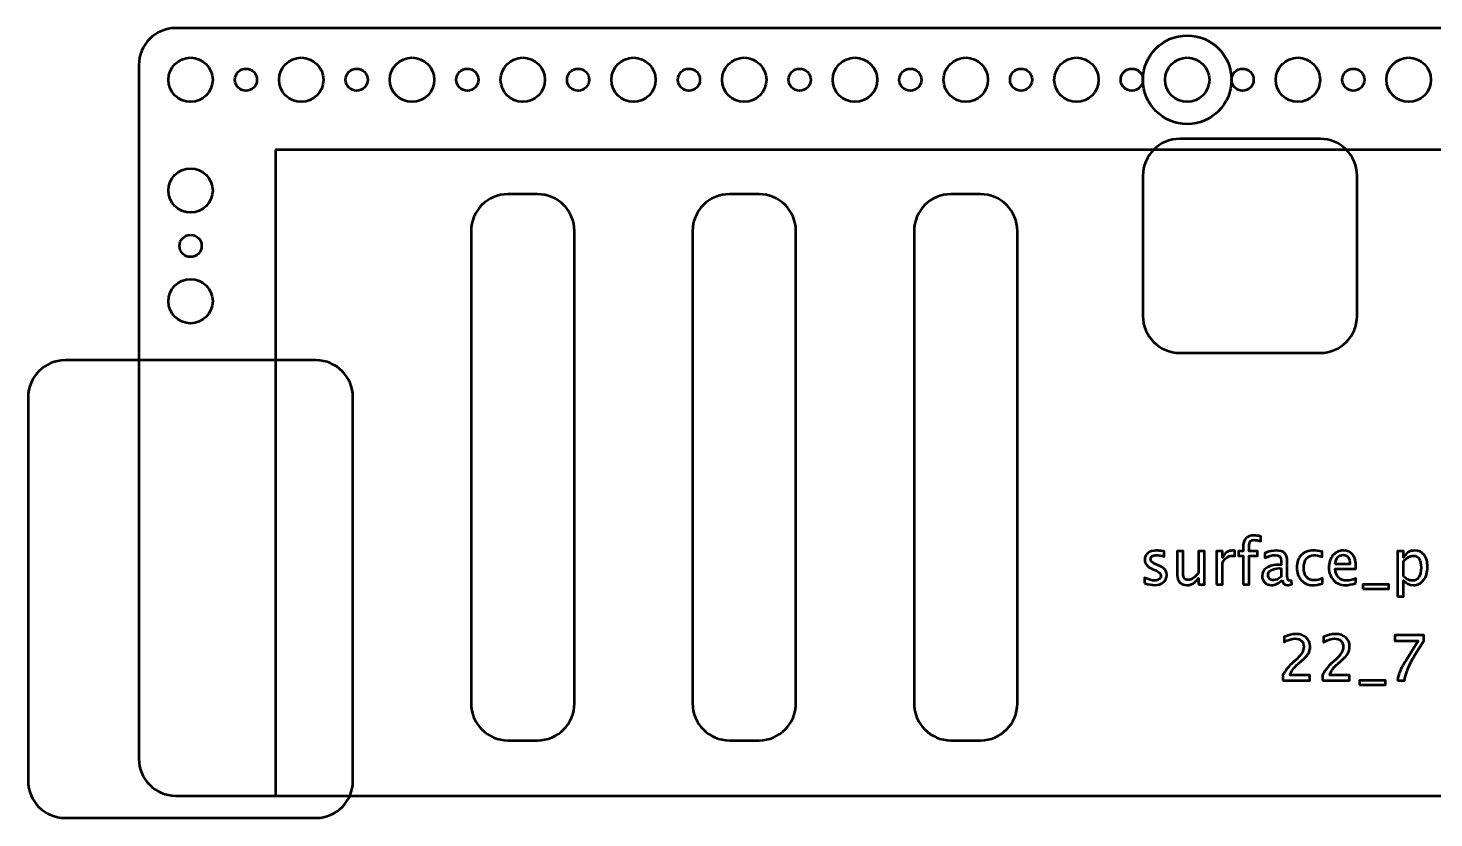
# Model space of a CAD drawing. Header units: centimetres. Extents: x -69 to 69, y -115 to 104.
# Drawn here: x 33.55 to 52.59, y 70 to 80.7 of the extents above; entities that cross this region are included whole.
import ezdxf

# ---------------------------------------------------------------- set-up
doc = ezdxf.new("R2010")
doc.units = ezdxf.units.CM
doc.header["$MEASUREMENT"] = 0
doc.layers.add('Layer 1', color=7, linetype='Continuous')

msp = doc.modelspace()

# ---------------------------------------------------------------- linework, layer by layer
at = {"layer": 'Layer 1', "color": 4, "lineweight": 53}
msp.add_ellipse((49.25001, 79.99999), major_axis=(0, 0.60001), ratio=1, dxfattribs=at)
at = {"layer": 'Layer 1', "lineweight": 53}
for centre, major_axis in [((35.75001, 79.99999), (0, 0.30001)), ((37.25001, 79.99999), (0, 0.30001)), ((38.75001, 79.99999), (0, 0.30001)), ((40.25001, 79.99999), (0, 0.30001)), ((41.75001, 79.99999), (0, 0.30001)), ((43.25001, 79.99999), (0, 0.30001)), ((44.75001, 79.99999), (0, 0.30001)), ((46.25001, 79.99999), (0, 0.30001)), ((47.75001, 79.99999), (0, 0.30001)), ((49.25001, 79.99999), (0, 0.30001)), ((50.75001, 79.99999), (0, 0.30001)), ((52.25001, 79.99999), (0, 0.30001)), ((36.5, 80), (0, 0.15)), ((38, 80), (0, 0.15)), ((39.5, 80), (0, 0.15)), ((41, 80), (0, 0.15)), ((42.5, 80), (0, 0.15)), ((44, 80), (0, 0.15)), ((45.5, 80), (0, 0.15)), ((47, 80), (0, 0.15)), ((48.5, 80), (0, 0.15)), ((50, 80), (0, 0.15)), ((51.5, 80), (0, 0.15)), ((35.75001, 78.49999), (0, 0.30001)), ((35.75, 77.75), (0, 0.15)), ((35.75001, 76.99999), (0, 0.30001))]:
    msp.add_ellipse(centre, major_axis=major_axis, ratio=1, dxfattribs=at)
for points in [[(35.05, 70.8), (35.05, 70.8), (35.05, 80.2), (35.05, 80.2), (35.05, 80.2), (35.05, 80.47614), (35.27386, 80.7), (35.55, 80.7), (35.55, 80.7), (35.55, 80.7), (67.45, 80.7), (67.45, 80.7), (67.45, 80.7), (67.72614, 80.7), (67.95, 80.47614), (67.95, 80.2), (67.95, 80.2), (67.95, 80.2), (67.95, 70.8), (67.95, 70.8), (67.95, 70.8), (67.95, 70.52386), (67.72614, 70.3), (67.45, 70.3), (67.45, 70.3), (67.45, 70.3), (35.55, 70.3), (35.55, 70.3), (35.55, 70.3), (35.27386, 70.3), (35.05, 70.52386), (35.05, 70.8)], [(48.65, 76.8), (48.65, 76.8), (48.65, 78.7), (48.65, 78.7), (48.65, 78.7), (48.65, 78.97614), (48.87386, 79.2), (49.15, 79.2), (49.15, 79.2), (49.15, 79.2), (51.05, 79.2), (51.05, 79.2), (51.05, 79.2), (51.32614, 79.2), (51.55, 78.97614), (51.55, 78.7), (51.55, 78.7), (51.55, 78.7), (51.55, 76.8), (51.55, 76.8), (51.55, 76.8), (51.55, 76.52386), (51.32614, 76.3), (51.05, 76.3), (51.05, 76.3), (51.05, 76.3), (49.15, 76.3), (49.15, 76.3), (49.15, 76.3), (48.87386, 76.3), (48.65, 76.52386), (48.65, 76.8)], [(39.55, 71.55), (39.55, 71.55), (39.55, 77.95), (39.55, 77.95), (39.55, 77.95), (39.55, 78.22614), (39.77386, 78.45), (40.05, 78.45), (40.05, 78.45), (40.05, 78.45), (40.45, 78.45), (40.45, 78.45), (40.45, 78.45), (40.72614, 78.45), (40.95, 78.22614), (40.95, 77.95), (40.95, 77.95), (40.95, 77.95), (40.95, 71.55), (40.95, 71.55), (40.95, 71.55), (40.95, 71.27386), (40.72614, 71.05), (40.45, 71.05), (40.45, 71.05), (40.45, 71.05), (40.05, 71.05), (40.05, 71.05), (40.05, 71.05), (39.77386, 71.05), (39.55, 71.27386), (39.55, 71.55)], [(42.55, 71.55), (42.55, 71.55), (42.55, 77.95), (42.55, 77.95), (42.55, 77.95), (42.55, 78.22614), (42.77386, 78.45), (43.05, 78.45), (43.05, 78.45), (43.05, 78.45), (43.45, 78.45), (43.45, 78.45), (43.45, 78.45), (43.72614, 78.45), (43.95, 78.22614), (43.95, 77.95), (43.95, 77.95), (43.95, 77.95), (43.95, 71.55), (43.95, 71.55), (43.95, 71.55), (43.95, 71.27386), (43.72614, 71.05), (43.45, 71.05), (43.45, 71.05), (43.45, 71.05), (43.05, 71.05), (43.05, 71.05), (43.05, 71.05), (42.77386, 71.05), (42.55, 71.27386), (42.55, 71.55)], [(45.55, 71.55), (45.55, 71.55), (45.55, 77.95), (45.55, 77.95), (45.55, 77.95), (45.55, 78.22614), (45.77386, 78.45), (46.05, 78.45), (46.05, 78.45), (46.05, 78.45), (46.45, 78.45), (46.45, 78.45), (46.45, 78.45), (46.72614, 78.45), (46.95, 78.22614), (46.95, 77.95), (46.95, 77.95), (46.95, 77.95), (46.95, 71.55), (46.95, 71.55), (46.95, 71.55), (46.95, 71.27386), (46.72614, 71.05), (46.45, 71.05), (46.45, 71.05), (46.45, 71.05), (46.05, 71.05), (46.05, 71.05), (46.05, 71.05), (45.77386, 71.05), (45.55, 71.27386), (45.55, 71.55)], [(33.55, 70.5), (33.55, 70.5), (33.55, 75.7), (33.55, 75.7), (33.55, 75.7), (33.55, 75.97614), (33.77386, 76.2), (34.05, 76.2), (34.05, 76.2), (34.05, 76.2), (37.45, 76.2), (37.45, 76.2), (37.45, 76.2), (37.72614, 76.2), (37.95, 75.97614), (37.95, 75.7), (37.95, 75.7), (37.95, 75.7), (37.95, 70.5), (37.95, 70.5), (37.95, 70.5), (37.95, 70.22386), (37.72614, 70), (37.45, 70), (37.45, 70), (37.45, 70), (34.05, 70), (34.05, 70), (34.05, 70), (33.77386, 70), (33.55, 70.22386), (33.55, 70.5)]]:
    msp.add_open_spline(points, degree=3, knots=[0, 0, 0, 0, 0.11111111, 0.11111111, 0.11111111, 0.11111111, 0.22222222, 0.22222222, 0.22222222, 0.22222222, 0.33333333, 0.33333333, 0.33333333, 0.33333333, 0.44444444, 0.44444444, 0.44444444, 0.44444444, 0.55555556, 0.55555556, 0.55555556, 0.55555556, 0.66666667, 0.66666667, 0.66666667, 0.66666667, 0.77777778, 0.77777778, 0.77777778, 0.77777778, 1, 1, 1, 1], dxfattribs=at)
at = {"layer": 'Layer 1', "color": 5, "lineweight": 53}
for points, knots in [([(36.9, 79.05), (36.9, 79.05), (66.1, 79.05), (66.1, 79.05), (66.1, 79.05), (66.1, 79.05), (66.1, 70.3), (66.1, 70.3), (66.1, 70.3), (66.1, 70.3), (36.9, 70.3), (36.9, 70.3), (36.9, 70.3), (36.9, 70.3), (36.9, 79.05), (36.9, 79.05)], [0, 0, 0, 0, 0.2, 0.2, 0.2, 0.2, 0.4, 0.4, 0.4, 0.4, 0.6, 0.6, 0.6, 0.6, 1, 1, 1, 1]), ([(50.00745, 73.16378), (50.00745, 73.16378), (50.00745, 73.55155), (50.00745, 73.55155), (50.00745, 73.55155), (50.00745, 73.55155), (49.94381, 73.55155), (49.94381, 73.55155), (49.94381, 73.55155), (49.94381, 73.55155), (49.94381, 73.61252), (49.94381, 73.61252), (49.94381, 73.61252), (49.94381, 73.61252), (50.00745, 73.61252), (50.00745, 73.61252), (50.00745, 73.61252), (50.00745, 73.61252), (50.00745, 73.66628), (50.00745, 73.66628), (50.00745, 73.66628), (50.00745, 73.77324), (50.05628, 73.82672), (50.15392, 73.82672), (50.15392, 73.82672), (50.1813, 73.82672), (50.21234, 73.82221), (50.24706, 73.81318), (50.24706, 73.81318), (50.24706, 73.81318), (50.24706, 73.74798), (50.24706, 73.74798), (50.24706, 73.74798), (50.21023, 73.75984), (50.18074, 73.76576), (50.15858, 73.76576), (50.15858, 73.76576), (50.13163, 73.76576), (50.11328, 73.75941), (50.10355, 73.74657), (50.10355, 73.74657), (50.09367, 73.73373), (50.08873, 73.70988), (50.08873, 73.67503), (50.08873, 73.67503), (50.08873, 73.67503), (50.08873, 73.61252), (50.08873, 73.61252), (50.08873, 73.61252), (50.08873, 73.61252), (50.20148, 73.61252), (50.20148, 73.61252), (50.20148, 73.61252), (50.20148, 73.61252), (50.20148, 73.55155), (50.20148, 73.55155), (50.20148, 73.55155), (50.20148, 73.55155), (50.08873, 73.55155), (50.08873, 73.55155), (50.08873, 73.55155), (50.08873, 73.55155), (50.08873, 73.16378), (50.08873, 73.16378), (50.08873, 73.16378), (50.08873, 73.16378), (50.00745, 73.16378), (50.00745, 73.16378)], [0, 0, 0, 0, 0.05555556, 0.05555556, 0.05555556, 0.05555556, 0.11111111, 0.11111111, 0.11111111, 0.11111111, 0.16666667, 0.16666667, 0.16666667, 0.16666667, 0.22222222, 0.22222222, 0.22222222, 0.22222222, 0.27777778, 0.27777778, 0.27777778, 0.27777778, 0.33333333, 0.33333333, 0.33333333, 0.33333333, 0.38888889, 0.38888889, 0.38888889, 0.38888889, 0.44444444, 0.44444444, 0.44444444, 0.44444444, 0.5, 0.5, 0.5, 0.5, 0.55555556, 0.55555556, 0.55555556, 0.55555556, 0.61111111, 0.61111111, 0.61111111, 0.61111111, 0.66666667, 0.66666667, 0.66666667, 0.66666667, 0.72222222, 0.72222222, 0.72222222, 0.72222222, 0.77777778, 0.77777778, 0.77777778, 0.77777778, 0.83333333, 0.83333333, 0.83333333, 0.83333333, 0.88888889, 0.88888889, 0.88888889, 0.88888889, 1, 1, 1, 1]), ([(48.67253, 73.17987), (48.67253, 73.17987), (48.67253, 73.25437), (48.67253, 73.25437), (48.67253, 73.25437), (48.72573, 73.22784), (48.77188, 73.21458), (48.81125, 73.21458), (48.81125, 73.21458), (48.83467, 73.21458), (48.85414, 73.22093), (48.86953, 73.23363), (48.86953, 73.23363), (48.88491, 73.24619), (48.89267, 73.26199), (48.89267, 73.28104), (48.89267, 73.28104), (48.89267, 73.30884), (48.87108, 73.33184), (48.8279, 73.35005), (48.8279, 73.35005), (48.8279, 73.35005), (48.78034, 73.37023), (48.78034, 73.37023), (48.78034, 73.37023), (48.71021, 73.3993), (48.67507, 73.44135), (48.67507, 73.49596), (48.67507, 73.49596), (48.67507, 73.53504), (48.6889, 73.56581), (48.71656, 73.58824), (48.71656, 73.58824), (48.74422, 73.61068), (48.78218, 73.62183), (48.8303, 73.62183), (48.8303, 73.62183), (48.85527, 73.62183), (48.88632, 73.61844), (48.92315, 73.61153), (48.92315, 73.61153), (48.92315, 73.61153), (48.94008, 73.60828), (48.94008, 73.60828), (48.94008, 73.60828), (48.94008, 73.60828), (48.94008, 73.54055), (48.94008, 73.54055), (48.94008, 73.54055), (48.89478, 73.55409), (48.85866, 73.56087), (48.83171, 73.56087), (48.83171, 73.56087), (48.808, 73.56087), (48.78923, 73.55565), (48.77498, 73.54535), (48.77498, 73.54535), (48.76087, 73.53504), (48.75381, 73.52122), (48.75381, 73.50386), (48.75381, 73.50386), (48.75381, 73.47945), (48.77357, 73.4587), (48.81322, 73.44191), (48.81322, 73.44191), (48.81322, 73.44191), (48.85231, 73.4254), (48.85231, 73.4254), (48.85231, 73.4254), (48.89662, 73.40677), (48.92795, 73.38702), (48.94629, 73.36628), (48.94629, 73.36628), (48.96478, 73.34553), (48.97395, 73.31957), (48.97395, 73.28852), (48.97395, 73.28852), (48.97395, 73.24915), (48.95843, 73.21684), (48.92724, 73.19158), (48.92724, 73.19158), (48.8962, 73.16632), (48.8564, 73.15362), (48.808, 73.15362), (48.808, 73.15362), (48.77075, 73.15362), (48.72573, 73.16237), (48.67253, 73.17987)], [0, 0, 0, 0, 0.04347826, 0.04347826, 0.04347826, 0.04347826, 0.08695652, 0.08695652, 0.08695652, 0.08695652, 0.13043478, 0.13043478, 0.13043478, 0.13043478, 0.17391304, 0.17391304, 0.17391304, 0.17391304, 0.2173913, 0.2173913, 0.2173913, 0.2173913, 0.26086957, 0.26086957, 0.26086957, 0.26086957, 0.30434783, 0.30434783, 0.30434783, 0.30434783, 0.34782609, 0.34782609, 0.34782609, 0.34782609, 0.39130435, 0.39130435, 0.39130435, 0.39130435, 0.43478261, 0.43478261, 0.43478261, 0.43478261, 0.47826087, 0.47826087, 0.47826087, 0.47826087, 0.52173913, 0.52173913, 0.52173913, 0.52173913, 0.56521739, 0.56521739, 0.56521739, 0.56521739, 0.60869565, 0.60869565, 0.60869565, 0.60869565, 0.65217391, 0.65217391, 0.65217391, 0.65217391, 0.69565217, 0.69565217, 0.69565217, 0.69565217, 0.73913043, 0.73913043, 0.73913043, 0.73913043, 0.7826087, 0.7826087, 0.7826087, 0.7826087, 0.82608696, 0.82608696, 0.82608696, 0.82608696, 0.86956522, 0.86956522, 0.86956522, 0.86956522, 0.91304348, 0.91304348, 0.91304348, 0.91304348, 1, 1, 1, 1]), ([(49.40137, 73.16378), (49.40137, 73.16378), (49.40137, 73.24816), (49.40137, 73.24816), (49.40137, 73.24816), (49.35805, 73.18509), (49.30542, 73.15362), (49.24361, 73.15362), (49.24361, 73.15362), (49.20438, 73.15362), (49.1732, 73.1659), (49.15005, 73.19059), (49.15005, 73.19059), (49.12677, 73.21529), (49.1152, 73.24845), (49.1152, 73.29036), (49.1152, 73.29036), (49.1152, 73.29036), (49.1152, 73.61252), (49.1152, 73.61252), (49.1152, 73.61252), (49.1152, 73.61252), (49.19648, 73.61252), (49.19648, 73.61252), (49.19648, 73.61252), (49.19648, 73.61252), (49.19648, 73.31689), (49.19648, 73.31689), (49.19648, 73.31689), (49.19648, 73.28316), (49.20142, 73.25931), (49.21116, 73.2452), (49.21116, 73.2452), (49.22103, 73.23095), (49.2374, 73.22389), (49.2604, 73.22389), (49.2604, 73.22389), (49.31008, 73.22389), (49.35721, 73.25649), (49.40137, 73.32183), (49.40137, 73.32183), (49.40137, 73.32183), (49.40137, 73.61252), (49.40137, 73.61252), (49.40137, 73.61252), (49.40137, 73.61252), (49.48266, 73.61252), (49.48266, 73.61252), (49.48266, 73.61252), (49.48266, 73.61252), (49.48266, 73.16378), (49.48266, 73.16378), (49.48266, 73.16378), (49.48266, 73.16378), (49.40137, 73.16378), (49.40137, 73.16378)], [0, 0, 0, 0, 0.06666667, 0.06666667, 0.06666667, 0.06666667, 0.13333333, 0.13333333, 0.13333333, 0.13333333, 0.2, 0.2, 0.2, 0.2, 0.26666667, 0.26666667, 0.26666667, 0.26666667, 0.33333333, 0.33333333, 0.33333333, 0.33333333, 0.4, 0.4, 0.4, 0.4, 0.46666667, 0.46666667, 0.46666667, 0.46666667, 0.53333333, 0.53333333, 0.53333333, 0.53333333, 0.6, 0.6, 0.6, 0.6, 0.66666667, 0.66666667, 0.66666667, 0.66666667, 0.73333333, 0.73333333, 0.73333333, 0.73333333, 0.8, 0.8, 0.8, 0.8, 0.86666667, 0.86666667, 0.86666667, 0.86666667, 1, 1, 1, 1]), ([(49.64578, 73.16378), (49.64578, 73.16378), (49.64578, 73.61252), (49.64578, 73.61252), (49.64578, 73.61252), (49.64578, 73.61252), (49.72706, 73.61252), (49.72706, 73.61252), (49.72706, 73.61252), (49.72706, 73.61252), (49.72706, 73.52771), (49.72706, 73.52771), (49.72706, 73.52771), (49.75938, 73.5905), (49.80622, 73.62183), (49.86775, 73.62183), (49.86775, 73.62183), (49.87607, 73.62183), (49.88482, 73.62112), (49.89385, 73.61971), (49.89385, 73.61971), (49.89385, 73.61971), (49.89385, 73.54365), (49.89385, 73.54365), (49.89385, 73.54365), (49.87974, 73.54831), (49.86733, 73.55071), (49.8566, 73.55071), (49.8566, 73.55071), (49.80495, 73.55071), (49.76177, 73.52023), (49.72706, 73.45913), (49.72706, 73.45913), (49.72706, 73.45913), (49.72706, 73.16378), (49.72706, 73.16378), (49.72706, 73.16378), (49.72706, 73.16378), (49.64578, 73.16378), (49.64578, 73.16378)], [0, 0, 0, 0, 0.09090909, 0.09090909, 0.09090909, 0.09090909, 0.18181818, 0.18181818, 0.18181818, 0.18181818, 0.27272727, 0.27272727, 0.27272727, 0.27272727, 0.36363636, 0.36363636, 0.36363636, 0.36363636, 0.45454545, 0.45454545, 0.45454545, 0.45454545, 0.54545455, 0.54545455, 0.54545455, 0.54545455, 0.63636364, 0.63636364, 0.63636364, 0.63636364, 0.72727273, 0.72727273, 0.72727273, 0.72727273, 0.81818182, 0.81818182, 0.81818182, 0.81818182, 1, 1, 1, 1]), ([(50.53478, 73.22093), (50.48596, 73.17606), (50.43897, 73.15362), (50.39381, 73.15362), (50.39381, 73.15362), (50.3567, 73.15362), (50.3258, 73.16519), (50.30138, 73.18847), (50.30138, 73.18847), (50.27683, 73.21176), (50.26455, 73.24111), (50.26455, 73.27653), (50.26455, 73.27653), (50.26455, 73.32549), (50.28516, 73.36317), (50.32636, 73.38942), (50.32636, 73.38942), (50.36757, 73.41566), (50.42669, 73.42879), (50.50374, 73.42879), (50.50374, 73.42879), (50.50374, 73.42879), (50.52279, 73.42879), (50.52279, 73.42879), (50.52279, 73.42879), (50.52279, 73.42879), (50.52279, 73.48283), (50.52279, 73.48283), (50.52279, 73.48283), (50.52279, 73.5349), (50.49569, 73.56087), (50.44137, 73.56087), (50.44137, 73.56087), (50.39932, 73.56087), (50.35331, 73.5476), (50.3035, 73.52107), (50.3035, 73.52107), (50.3035, 73.52107), (50.3035, 73.58796), (50.3035, 73.58796), (50.3035, 73.58796), (50.35825, 73.61054), (50.4099, 73.62183), (50.4583, 73.62183), (50.4583, 73.62183), (50.50811, 73.62183), (50.54494, 73.61054), (50.56851, 73.58782), (50.56851, 73.58782), (50.59221, 73.5651), (50.60407, 73.53011), (50.60407, 73.48283), (50.60407, 73.48283), (50.60407, 73.48283), (50.60407, 73.28006), (50.60407, 73.28006), (50.60407, 73.28006), (50.60407, 73.23363), (50.61832, 73.21035), (50.64697, 73.21035), (50.64697, 73.21035), (50.65049, 73.21035), (50.65572, 73.21091), (50.66263, 73.21204), (50.66263, 73.21204), (50.66263, 73.21204), (50.66842, 73.16688), (50.66842, 73.16688), (50.66842, 73.16688), (50.64993, 73.15799), (50.62961, 73.15362), (50.60731, 73.15362), (50.60731, 73.15362), (50.56935, 73.15362), (50.54522, 73.17606), (50.53478, 73.22093)], [0, 0, 0, 0, 0.05, 0.05, 0.05, 0.05, 0.1, 0.1, 0.1, 0.1, 0.15, 0.15, 0.15, 0.15, 0.2, 0.2, 0.2, 0.2, 0.25, 0.25, 0.25, 0.25, 0.3, 0.3, 0.3, 0.3, 0.35, 0.35, 0.35, 0.35, 0.4, 0.4, 0.4, 0.4, 0.45, 0.45, 0.45, 0.45, 0.5, 0.5, 0.5, 0.5, 0.55, 0.55, 0.55, 0.55, 0.6, 0.6, 0.6, 0.6, 0.65, 0.65, 0.65, 0.65, 0.7, 0.7, 0.7, 0.7, 0.75, 0.75, 0.75, 0.75, 0.8, 0.8, 0.8, 0.8, 0.85, 0.85, 0.85, 0.85, 0.9, 0.9, 0.9, 0.9, 1, 1, 1, 1]), ([(51.08257, 73.17733), (51.02994, 73.16152), (50.9845, 73.15362), (50.94626, 73.15362), (50.94626, 73.15362), (50.88558, 73.15362), (50.83535, 73.17606), (50.79541, 73.22079), (50.79541, 73.22079), (50.75548, 73.26566), (50.73544, 73.32225), (50.73544, 73.39041), (50.73544, 73.39041), (50.73544, 73.46322), (50.7552, 73.52009), (50.79471, 73.56073), (50.79471, 73.56073), (50.83422, 73.60151), (50.88939, 73.62183), (50.96023, 73.62183), (50.96023, 73.62183), (50.99509, 73.62183), (51.03431, 73.61703), (51.07749, 73.60744), (51.07749, 73.60744), (51.07749, 73.60744), (51.07749, 73.53885), (51.07749, 73.53885), (51.07749, 73.53885), (51.03163, 73.5524), (50.99424, 73.55917), (50.96545, 73.55917), (50.96545, 73.55917), (50.92368, 73.55917), (50.89024, 73.54351), (50.86526, 73.51233), (50.86526, 73.51233), (50.84029, 73.48114), (50.82773, 73.43951), (50.82773, 73.38758), (50.82773, 73.38758), (50.82773, 73.33721), (50.84071, 73.29657), (50.86653, 73.26538), (50.86653, 73.26538), (50.89236, 73.23434), (50.92608, 73.21881), (50.96799, 73.21881), (50.96799, 73.21881), (51.0051, 73.21881), (51.0432, 73.22841), (51.08257, 73.2476), (51.08257, 73.2476), (51.08257, 73.2476), (51.08257, 73.17733), (51.08257, 73.17733)], [0, 0, 0, 0, 0.06666667, 0.06666667, 0.06666667, 0.06666667, 0.13333333, 0.13333333, 0.13333333, 0.13333333, 0.2, 0.2, 0.2, 0.2, 0.26666667, 0.26666667, 0.26666667, 0.26666667, 0.33333333, 0.33333333, 0.33333333, 0.33333333, 0.4, 0.4, 0.4, 0.4, 0.46666667, 0.46666667, 0.46666667, 0.46666667, 0.53333333, 0.53333333, 0.53333333, 0.53333333, 0.6, 0.6, 0.6, 0.6, 0.66666667, 0.66666667, 0.66666667, 0.66666667, 0.73333333, 0.73333333, 0.73333333, 0.73333333, 0.8, 0.8, 0.8, 0.8, 0.86666667, 0.86666667, 0.86666667, 0.86666667, 1, 1, 1, 1]), ([(51.53399, 73.17817), (51.47938, 73.1618), (51.43268, 73.15362), (51.39373, 73.15362), (51.39373, 73.15362), (51.32727, 73.15362), (51.27322, 73.17563), (51.23159, 73.21952), (51.23159, 73.21952), (51.18996, 73.2634), (51.16908, 73.32027), (51.16908, 73.39026), (51.16908, 73.39026), (51.16908, 73.45814), (51.18742, 73.51388), (51.22425, 73.55748), (51.22425, 73.55748), (51.26108, 73.60094), (51.30822, 73.62268), (51.36565, 73.62268), (51.36565, 73.62268), (51.41998, 73.62268), (51.46203, 73.60334), (51.49166, 73.56468), (51.49166, 73.56468), (51.52129, 73.52601), (51.53611, 73.47126), (51.53611, 73.40028), (51.53611, 73.40028), (51.53611, 73.40028), (51.53569, 73.37545), (51.53569, 73.37545), (51.53569, 73.37545), (51.53569, 73.37545), (51.25205, 73.37545), (51.25205, 73.37545), (51.25205, 73.37545), (51.26391, 73.2682), (51.31626, 73.21458), (51.40897, 73.21458), (51.40897, 73.21458), (51.44298, 73.21458), (51.48461, 73.22418), (51.53399, 73.24337), (51.53399, 73.24337), (51.53399, 73.24337), (51.53399, 73.17817), (51.53399, 73.17817)], [0, 0, 0, 0, 0.07692308, 0.07692308, 0.07692308, 0.07692308, 0.15384615, 0.15384615, 0.15384615, 0.15384615, 0.23076923, 0.23076923, 0.23076923, 0.23076923, 0.30769231, 0.30769231, 0.30769231, 0.30769231, 0.38461538, 0.38461538, 0.38461538, 0.38461538, 0.46153846, 0.46153846, 0.46153846, 0.46153846, 0.53846154, 0.53846154, 0.53846154, 0.53846154, 0.61538462, 0.61538462, 0.61538462, 0.61538462, 0.69230769, 0.69230769, 0.69230769, 0.69230769, 0.76923077, 0.76923077, 0.76923077, 0.76923077, 0.84615385, 0.84615385, 0.84615385, 0.84615385, 1, 1, 1, 1]), ([(51.25629, 73.43641), (51.25629, 73.43641), (51.45441, 73.43641), (51.45441, 73.43641), (51.45441, 73.43641), (51.45441, 73.51995), (51.42322, 73.56171), (51.36099, 73.56171), (51.36099, 73.56171), (51.29834, 73.56171), (51.26348, 73.51995), (51.25629, 73.43641)], [0, 0, 0, 0, 0.25, 0.25, 0.25, 0.25, 0.5, 0.5, 0.5, 0.5, 1, 1, 1, 1]), ([(52.09972, 73.00037), (52.09972, 73.00037), (52.09972, 73.61252), (52.09972, 73.61252), (52.09972, 73.61252), (52.09972, 73.61252), (52.181, 73.61252), (52.181, 73.61252), (52.181, 73.61252), (52.181, 73.61252), (52.181, 73.52771), (52.181, 73.52771), (52.181, 73.52771), (52.2143, 73.5905), (52.2644, 73.62183), (52.33114, 73.62183), (52.33114, 73.62183), (52.38519, 73.62183), (52.42766, 73.60221), (52.45871, 73.56284), (52.45871, 73.56284), (52.48975, 73.52347), (52.50528, 73.46971), (52.50528, 73.40155), (52.50528, 73.40155), (52.50528, 73.32733), (52.48764, 73.26736), (52.4525, 73.22192), (52.4525, 73.22192), (52.41736, 73.17634), (52.37108, 73.15362), (52.31379, 73.15362), (52.31379, 73.15362), (52.26059, 73.15362), (52.21628, 73.17394), (52.181, 73.21472), (52.181, 73.21472), (52.181, 73.21472), (52.181, 73.00037), (52.181, 73.00037), (52.181, 73.00037), (52.181, 73.00037), (52.09972, 73.00037), (52.09972, 73.00037)], [0, 0, 0, 0, 0.08333333, 0.08333333, 0.08333333, 0.08333333, 0.16666667, 0.16666667, 0.16666667, 0.16666667, 0.25, 0.25, 0.25, 0.25, 0.33333333, 0.33333333, 0.33333333, 0.33333333, 0.41666667, 0.41666667, 0.41666667, 0.41666667, 0.5, 0.5, 0.5, 0.5, 0.58333333, 0.58333333, 0.58333333, 0.58333333, 0.66666667, 0.66666667, 0.66666667, 0.66666667, 0.75, 0.75, 0.75, 0.75, 0.83333333, 0.83333333, 0.83333333, 0.83333333, 1, 1, 1, 1]), ([(52.181, 73.27074), (52.22291, 73.23335), (52.26285, 73.21458), (52.3008, 73.21458), (52.3008, 73.21458), (52.3382, 73.21458), (52.36713, 73.23024), (52.38745, 73.26143), (52.38745, 73.26143), (52.40791, 73.29261), (52.41807, 73.3365), (52.41807, 73.39323), (52.41807, 73.39323), (52.41807, 73.49821), (52.38335, 73.55071), (52.31393, 73.55071), (52.31393, 73.55071), (52.26849, 73.55071), (52.22418, 73.52615), (52.181, 73.47691), (52.181, 73.47691), (52.181, 73.47691), (52.181, 73.27074), (52.181, 73.27074)], [0, 0, 0, 0, 0.14285714, 0.14285714, 0.14285714, 0.14285714, 0.28571429, 0.28571429, 0.28571429, 0.28571429, 0.42857143, 0.42857143, 0.42857143, 0.42857143, 0.57142857, 0.57142857, 0.57142857, 0.57142857, 0.71428571, 0.71428571, 0.71428571, 0.71428571, 1, 1, 1, 1]), ([(50.52279, 73.26524), (50.52279, 73.26524), (50.52279, 73.38053), (50.52279, 73.38053), (50.52279, 73.38053), (50.52279, 73.38053), (50.49668, 73.38137), (50.49668, 73.38137), (50.49668, 73.38137), (50.45153, 73.38137), (50.41512, 73.37305), (50.38732, 73.3564), (50.38732, 73.3564), (50.35966, 73.33961), (50.34583, 73.31745), (50.34583, 73.28979), (50.34583, 73.28979), (50.34583, 73.27046), (50.35275, 73.25409), (50.36644, 73.24069), (50.36644, 73.24069), (50.38027, 73.22728), (50.39706, 73.22051), (50.41695, 73.22051), (50.41695, 73.22051), (50.45082, 73.22051), (50.4861, 73.23546), (50.52279, 73.26524)], [0, 0, 0, 0, 0.125, 0.125, 0.125, 0.125, 0.25, 0.25, 0.25, 0.25, 0.375, 0.375, 0.375, 0.375, 0.5, 0.5, 0.5, 0.5, 0.625, 0.625, 0.625, 0.625, 0.75, 0.75, 0.75, 0.75, 1, 1, 1, 1]), ([(51.63066, 73.10282), (51.63066, 73.10282), (51.63066, 73.16378), (51.63066, 73.16378), (51.63066, 73.16378), (51.63066, 73.16378), (51.98287, 73.16378), (51.98287, 73.16378), (51.98287, 73.16378), (51.98287, 73.16378), (51.98287, 73.10282), (51.98287, 73.10282), (51.98287, 73.10282), (51.98287, 73.10282), (51.63066, 73.10282), (51.63066, 73.10282)], [0, 0, 0, 0, 0.2, 0.2, 0.2, 0.2, 0.4, 0.4, 0.4, 0.4, 0.6, 0.6, 0.6, 0.6, 1, 1, 1, 1]), ([(50.54749, 71.86274), (50.54749, 71.86274), (50.54749, 71.93386), (50.54749, 71.93386), (50.54749, 71.93386), (50.5712, 71.98932), (50.61904, 72.04985), (50.69115, 72.11519), (50.69115, 72.11519), (50.69115, 72.11519), (50.73771, 72.15696), (50.73771, 72.15696), (50.73771, 72.15696), (50.79768, 72.21143), (50.82774, 72.26533), (50.82774, 72.31895), (50.82774, 72.31895), (50.82774, 72.35324), (50.81744, 72.38006), (50.79698, 72.39967), (50.79698, 72.39967), (50.77652, 72.41928), (50.74815, 72.42916), (50.71217, 72.42916), (50.71217, 72.42916), (50.67012, 72.42916), (50.62031, 72.41308), (50.56273, 72.3809), (50.56273, 72.3809), (50.56273, 72.3809), (50.56273, 72.45202), (50.56273, 72.45202), (50.56273, 72.45202), (50.61706, 72.47742), (50.67111, 72.49012), (50.72501, 72.49012), (50.72501, 72.49012), (50.7823, 72.49012), (50.82831, 72.47474), (50.86302, 72.44384), (50.86302, 72.44384), (50.89759, 72.41293), (50.91495, 72.37201), (50.91495, 72.32093), (50.91495, 72.32093), (50.91495, 72.28424), (50.9062, 72.25164), (50.8887, 72.22328), (50.8887, 72.22328), (50.87106, 72.19478), (50.83847, 72.16034), (50.79063, 72.1197), (50.79063, 72.1197), (50.79063, 72.1197), (50.75916, 72.09289), (50.75916, 72.09289), (50.75916, 72.09289), (50.69369, 72.03744), (50.65587, 71.98438), (50.64571, 71.93386), (50.64571, 71.93386), (50.64571, 71.93386), (50.91241, 71.93386), (50.91241, 71.93386), (50.91241, 71.93386), (50.91241, 71.93386), (50.91241, 71.86274), (50.91241, 71.86274), (50.91241, 71.86274), (50.91241, 71.86274), (50.54749, 71.86274), (50.54749, 71.86274)], [0, 0, 0, 0, 0.05263158, 0.05263158, 0.05263158, 0.05263158, 0.10526316, 0.10526316, 0.10526316, 0.10526316, 0.15789474, 0.15789474, 0.15789474, 0.15789474, 0.21052632, 0.21052632, 0.21052632, 0.21052632, 0.26315789, 0.26315789, 0.26315789, 0.26315789, 0.31578947, 0.31578947, 0.31578947, 0.31578947, 0.36842105, 0.36842105, 0.36842105, 0.36842105, 0.42105263, 0.42105263, 0.42105263, 0.42105263, 0.47368421, 0.47368421, 0.47368421, 0.47368421, 0.52631579, 0.52631579, 0.52631579, 0.52631579, 0.57894737, 0.57894737, 0.57894737, 0.57894737, 0.63157895, 0.63157895, 0.63157895, 0.63157895, 0.68421053, 0.68421053, 0.68421053, 0.68421053, 0.73684211, 0.73684211, 0.73684211, 0.73684211, 0.78947368, 0.78947368, 0.78947368, 0.78947368, 0.84210526, 0.84210526, 0.84210526, 0.84210526, 0.89473684, 0.89473684, 0.89473684, 0.89473684, 1, 1, 1, 1]), ([(51.08287, 71.86274), (51.08287, 71.86274), (51.08287, 71.93386), (51.08287, 71.93386), (51.08287, 71.93386), (51.10658, 71.98932), (51.15442, 72.04985), (51.22653, 72.11519), (51.22653, 72.11519), (51.22653, 72.11519), (51.27309, 72.15696), (51.27309, 72.15696), (51.27309, 72.15696), (51.33306, 72.21143), (51.36312, 72.26533), (51.36312, 72.31895), (51.36312, 72.31895), (51.36312, 72.35324), (51.35282, 72.38006), (51.33236, 72.39967), (51.33236, 72.39967), (51.3119, 72.41928), (51.28353, 72.42916), (51.24755, 72.42916), (51.24755, 72.42916), (51.2055, 72.42916), (51.15569, 72.41308), (51.09811, 72.3809), (51.09811, 72.3809), (51.09811, 72.3809), (51.09811, 72.45202), (51.09811, 72.45202), (51.09811, 72.45202), (51.15244, 72.47742), (51.20649, 72.49012), (51.26039, 72.49012), (51.26039, 72.49012), (51.31768, 72.49012), (51.36369, 72.47474), (51.3984, 72.44384), (51.3984, 72.44384), (51.43297, 72.41293), (51.45033, 72.37201), (51.45033, 72.32093), (51.45033, 72.32093), (51.45033, 72.28424), (51.44158, 72.25164), (51.42408, 72.22328), (51.42408, 72.22328), (51.40644, 72.19478), (51.37385, 72.16034), (51.32601, 72.1197), (51.32601, 72.1197), (51.32601, 72.1197), (51.29454, 72.09289), (51.29454, 72.09289), (51.29454, 72.09289), (51.22907, 72.03744), (51.19125, 71.98438), (51.18109, 71.93386), (51.18109, 71.93386), (51.18109, 71.93386), (51.44779, 71.93386), (51.44779, 71.93386), (51.44779, 71.93386), (51.44779, 71.93386), (51.44779, 71.86274), (51.44779, 71.86274), (51.44779, 71.86274), (51.44779, 71.86274), (51.08287, 71.86274), (51.08287, 71.86274)], [0, 0, 0, 0, 0.05263158, 0.05263158, 0.05263158, 0.05263158, 0.10526316, 0.10526316, 0.10526316, 0.10526316, 0.15789474, 0.15789474, 0.15789474, 0.15789474, 0.21052632, 0.21052632, 0.21052632, 0.21052632, 0.26315789, 0.26315789, 0.26315789, 0.26315789, 0.31578947, 0.31578947, 0.31578947, 0.31578947, 0.36842105, 0.36842105, 0.36842105, 0.36842105, 0.42105263, 0.42105263, 0.42105263, 0.42105263, 0.47368421, 0.47368421, 0.47368421, 0.47368421, 0.52631579, 0.52631579, 0.52631579, 0.52631579, 0.57894737, 0.57894737, 0.57894737, 0.57894737, 0.63157895, 0.63157895, 0.63157895, 0.63157895, 0.68421053, 0.68421053, 0.68421053, 0.68421053, 0.73684211, 0.73684211, 0.73684211, 0.73684211, 0.78947368, 0.78947368, 0.78947368, 0.78947368, 0.84210526, 0.84210526, 0.84210526, 0.84210526, 0.89473684, 0.89473684, 0.89473684, 0.89473684, 1, 1, 1, 1]), ([(52.09832, 71.86274), (52.10622, 71.91044), (52.11765, 71.95178), (52.13233, 71.98649), (52.13233, 71.98649), (52.147, 72.02121), (52.17311, 72.06905), (52.21036, 72.12972), (52.21036, 72.12972), (52.21036, 72.12972), (52.37687, 72.39868), (52.37687, 72.39868), (52.37687, 72.39868), (52.37687, 72.39868), (52.06276, 72.39868), (52.06276, 72.39868), (52.06276, 72.39868), (52.06276, 72.39868), (52.06276, 72.47488), (52.06276, 72.47488), (52.06276, 72.47488), (52.06276, 72.47488), (52.45562, 72.47488), (52.45562, 72.47488), (52.45562, 72.47488), (52.45562, 72.47488), (52.45562, 72.39868), (52.45562, 72.39868), (52.45562, 72.39868), (52.29884, 72.16726), (52.21107, 71.98861), (52.1923, 71.86274), (52.1923, 71.86274), (52.1923, 71.86274), (52.09832, 71.86274), (52.09832, 71.86274)], [0, 0, 0, 0, 0.1, 0.1, 0.1, 0.1, 0.2, 0.2, 0.2, 0.2, 0.3, 0.3, 0.3, 0.3, 0.4, 0.4, 0.4, 0.4, 0.5, 0.5, 0.5, 0.5, 0.6, 0.6, 0.6, 0.6, 0.7, 0.7, 0.7, 0.7, 0.8, 0.8, 0.8, 0.8, 1, 1, 1, 1]), ([(51.58354, 71.80178), (51.58354, 71.80178), (51.58354, 71.86274), (51.58354, 71.86274), (51.58354, 71.86274), (51.58354, 71.86274), (51.93575, 71.86274), (51.93575, 71.86274), (51.93575, 71.86274), (51.93575, 71.86274), (51.93575, 71.80178), (51.93575, 71.80178), (51.93575, 71.80178), (51.93575, 71.80178), (51.58354, 71.80178), (51.58354, 71.80178)], [0, 0, 0, 0, 0.2, 0.2, 0.2, 0.2, 0.4, 0.4, 0.4, 0.4, 0.6, 0.6, 0.6, 0.6, 1, 1, 1, 1])]:
    msp.add_open_spline(points, degree=3, knots=knots, dxfattribs=at)

doc.saveas('drawing.dxf')
